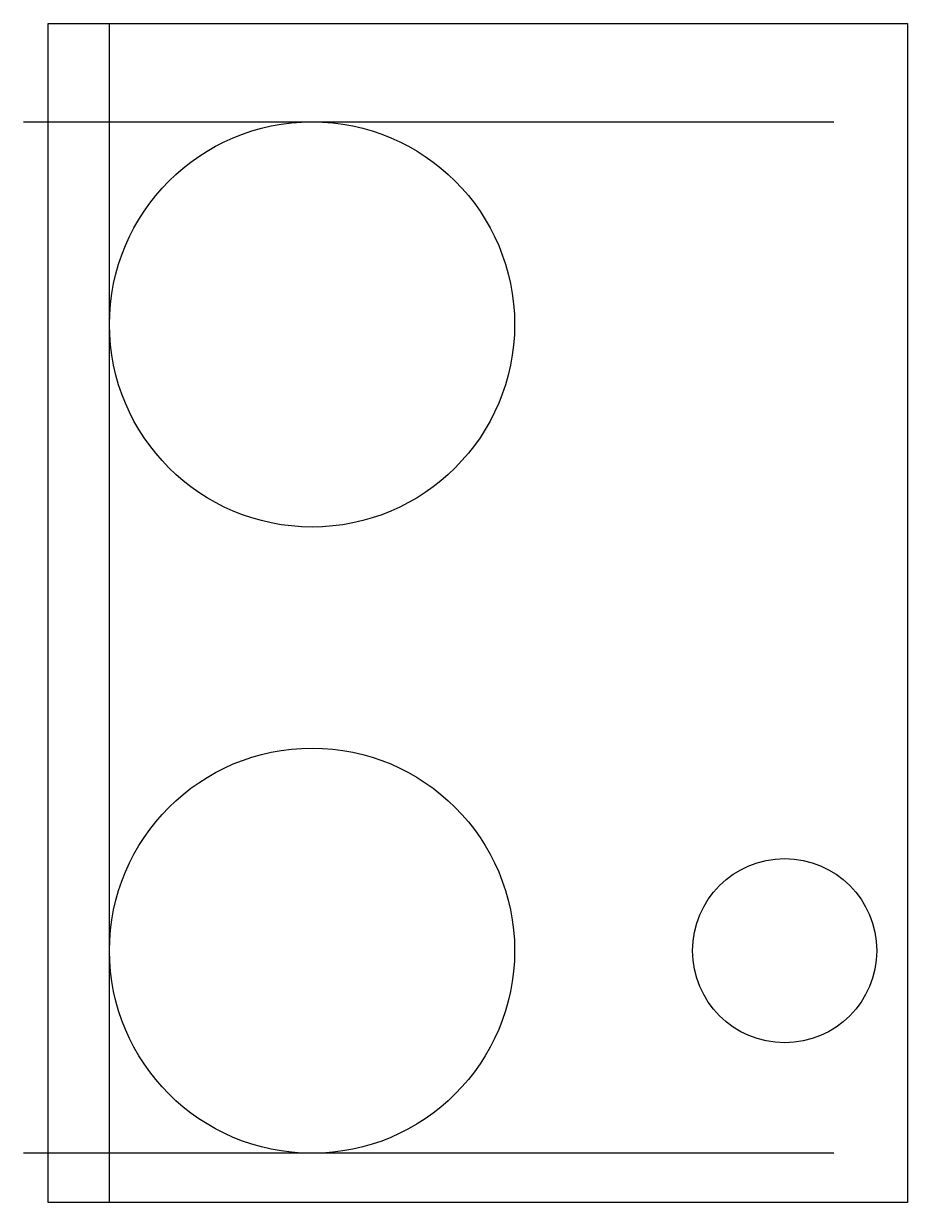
# Model space of a CAD drawing. Header units: millimetres. Extents: x -36 to 0, y -48 to 0.
import ezdxf

# ---------------------------------------------------------------- set-up
doc = ezdxf.new("R2010")
doc.units = ezdxf.units.MM
doc.layers.get('0').update_dxf_attribs({"linetype": 'CONTINUOUS'})

msp = doc.modelspace()

# ---------------------------------------------------------------- linework, layer by layer
for p, q in [((-32.5, -48), (-32.5, 0)), ((-36, -4), (-3, -4)), ((-3, -46), (-36, -46))]:
    msp.add_line(p, q)
msp.add_lwpolyline([(-35, 0), (0, 0), (0, -48), (-35, -48)], close=True)
for centre, radius in [((-24.25, -12.25), 8.25), ((-24.25, -37.75), 8.25), ((-5, -37.75), 3.75)]:
    msp.add_circle(centre, radius)

doc.saveas('drawing.dxf')
